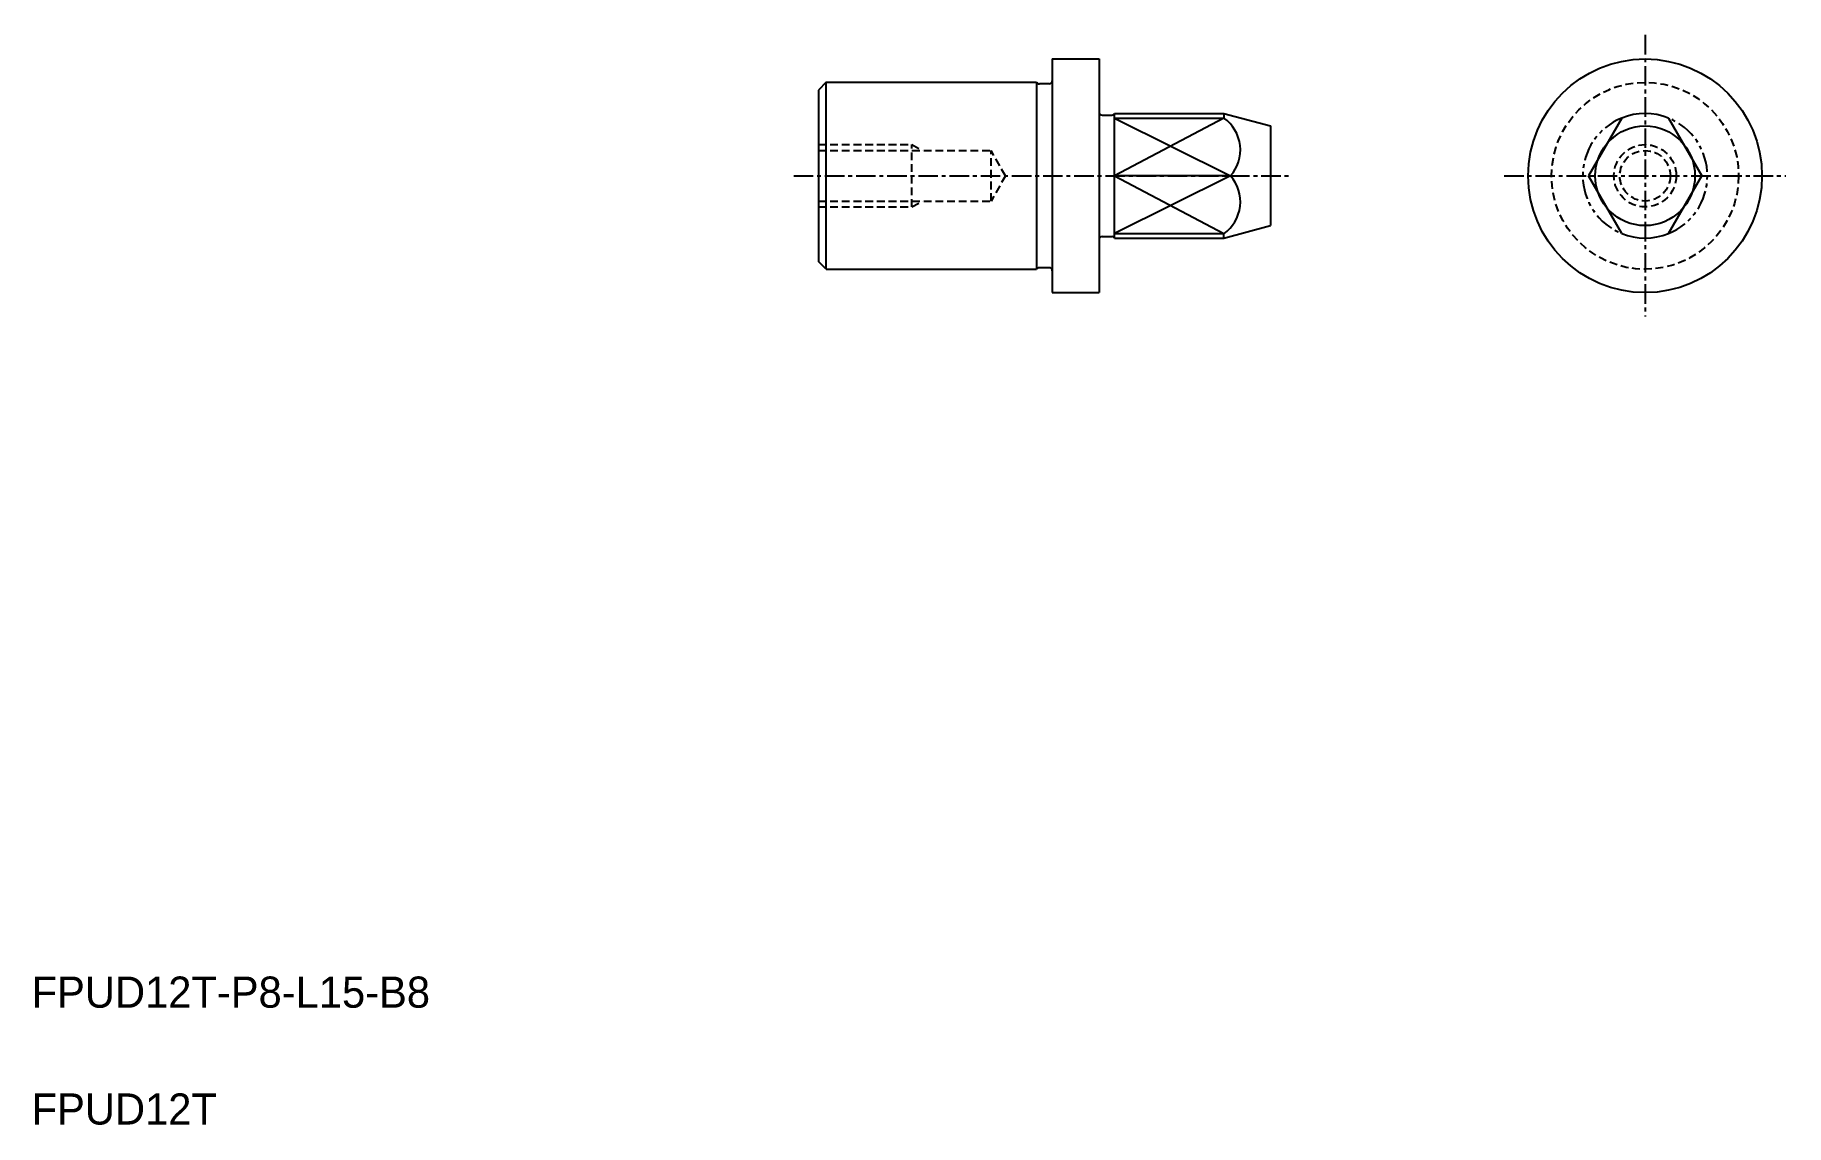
# Model space of a CAD drawing. Extents: x 5 to 118, y 5 to 75.
import ezdxf

# ---------------------------------------------------------------- set-up
doc = ezdxf.new("R2010")
doc.units = 0
for name, pattern in [('CENTER', [2, 1.25, -0.25, 0.25, -0.25]), ('DASHED', [0.75, 0.5, -0.25]), ('PHANTOM', [2.5, 1.25, -0.25, 0.25, -0.25, 0.25, -0.25])]:
    doc.linetypes.add(name, pattern=pattern)
doc.layers.get('0').update_dxf_attribs({"linetype": 'CONTINUOUS'})
doc.layers.add('CENTER', color=1, linetype='CENTER')
doc.styles.get("Standard").update_dxf_attribs({"font": 'txt', "height": 1.6})

msp = doc.modelspace()

# ---------------------------------------------------------------- linework, layer by layer
at = {"color": 7, "linetype": 'CONTINUOUS'}
for p, q in [((70.49, 73.4), (70.49, 58.4)), ((70.49, 73.4), (73.49, 73.4)), ((73.49, 73.4), (73.49, 69.85)), ((55.99, 71.9), (55.49, 71.4)), ((55.49, 71.4), (55.49, 60.4)), ((55.99, 59.9), (55.99, 71.9)), ((55.99, 71.9), (69.49, 71.9)), ((59.37, 71.9), (59.37, 71.9)), ((62.74, 71.9), (62.74, 71.9)), ((69.49, 71.9), (69.49, 59.9)), ((70.29, 71.8), (69.67, 71.8)), ((73.49, 69.85), (73.49, 58.4)), ((73.69, 69.8), (74.32, 69.8)), ((74.49, 61.9), (74.49, 69.9)), ((74.49, 69.9), (81.49, 69.9)), ((81.49, 69.9), (84.49, 69.1)), ((81.49, 69.9), (81.49, 69.61)), ((74.49, 69.61), (81.49, 69.61)), ((84.49, 69.1), (84.49, 62.7)), ((107.03, 69.61), (104.89, 65.9)), ((110.03, 69.61), (112.17, 65.9)), ((81.92, 65.9), (74.49, 65.9)), ((107.03, 62.19), (104.89, 65.9)), ((110.03, 62.19), (112.17, 65.9)), ((73.69, 62), (74.32, 62)), ((74.49, 62.19), (81.49, 62.19)), ((74.49, 61.9), (81.49, 61.9)), ((81.49, 61.9), (84.49, 62.7)), ((81.49, 61.9), (81.49, 62.19)), ((55.99, 59.9), (55.49, 60.4)), ((55.99, 59.9), (69.49, 59.9)), ((70.29, 60), (69.67, 60)), ((70.49, 58.4), (73.49, 58.4))]:
    msp.add_line(p, q, dxfattribs=at)
at = {"color": 3, "linetype": 'CONTINUOUS'}
for p, q in [((74.49, 69.61), (81.92, 65.9)), ((81.49, 69.61), (74.49, 65.9)), ((81.92, 65.9), (74.49, 62.19)), ((74.49, 65.9), (81.49, 62.19))]:
    msp.add_line(p, q, dxfattribs=at)
at = {"color": 3, "linetype": 'DASHED'}
for p, q in [((55.49, 67.9), (61.49, 67.9)), ((55.49, 67.52), (66.56, 67.52)), ((61.49, 67.9), (62.15, 67.52)), ((61.49, 63.9), (61.49, 67.9)), ((67.49, 65.9), (66.56, 67.52)), ((66.56, 64.28), (66.56, 67.52)), ((67.49, 65.9), (66.56, 64.28)), ((55.49, 64.28), (66.56, 64.28)), ((61.49, 63.9), (62.15, 64.28)), ((55.49, 63.9), (61.49, 63.9))]:
    msp.add_line(p, q, dxfattribs=at)
at = {"color": 7, "linetype": 'CONTINUOUS'}
for radius in [7.5, 3.2]:
    msp.add_circle((108.53, 65.9), radius, dxfattribs=at)
at = {"color": 3, "linetype": 'DASHED'}
for radius in [6, 2, 1.62]:
    msp.add_circle((108.53, 65.9), radius, dxfattribs=at)
at = {"color": 7, "linetype": 'CONTINUOUS'}
for centre, radius, start, end in [((70.29, 72), 0.2, 270, 0), ((69.67, 72), 0.2, 210, 270), ((73.69, 70), 0.2, 180, 270), ((74.32, 70), 0.2, 270, 330), ((108.53, 65.9), 4, 67.9757, 112.0243), ((80.06, 67.56), 2.5, 318.1707, 54.9236), ((80.06, 64.23), 2.5, 305.0764, 41.8293), ((73.69, 61.8), 0.2, 90, 180), ((74.32, 61.8), 0.2, 30, 90), ((108.53, 65.9), 4, 247.9757, 292.0243), ((73.79, 61.65), 0.3, 179.8513, 180), ((69.67, 59.8), 0.2, 90, 150), ((70.29, 59.8), 0.2, 0, 90)]:
    msp.add_arc(centre, radius, start, end, dxfattribs=at)
at = {"color": 3, "linetype": 'PHANTOM'}
for start, end in [(112.0243, 247.9757), (292.0243, 67.9757)]:
    msp.add_arc((108.53, 65.9), 4, start, end, dxfattribs=at)
at = {"layer": 'CENTER', "color": 1, "linetype": 'CENTER'}
for p, q in [((108.53, 74.94), (108.53, 56.86)), ((53.9, 65.9), (85.67, 65.9)), ((99.49, 65.9), (117.57, 65.9))]:
    msp.add_line(p, q, dxfattribs=at)

# ---------------------------------------------------------------- texts
at = {"color": 7, "linetype": 'CONTINUOUS'}
for s, p in [('FPUD12T-P8-L15-B8', (5, 12.5)), ('FPUD12T', (5, 5))]:
    msp.add_text(s, height=2, dxfattribs=at).set_placement(p)

doc.saveas('drawing.dxf')
